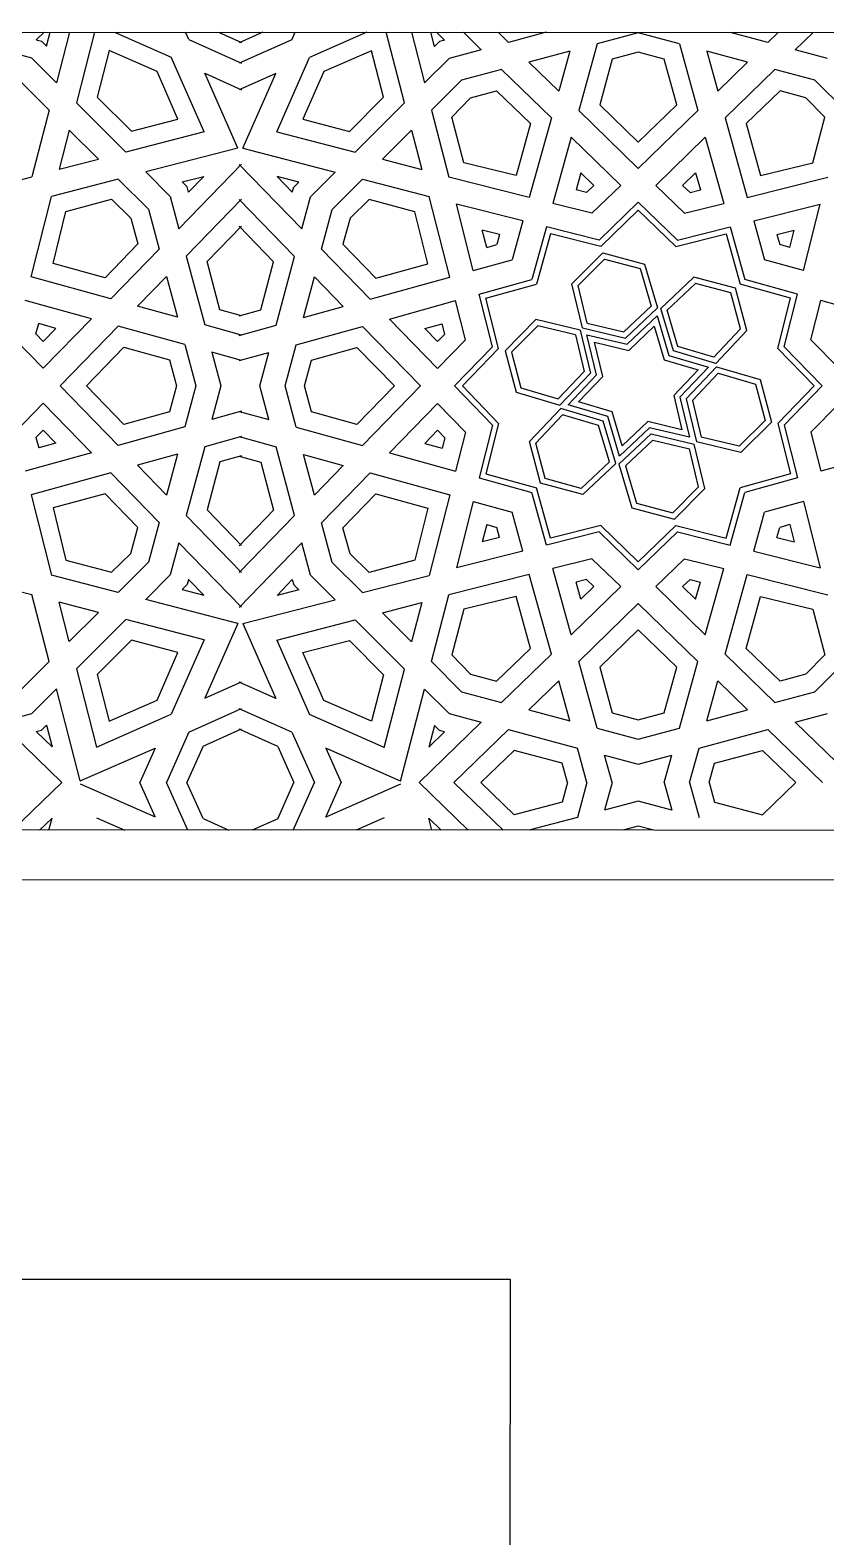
# Model space of a CAD drawing. Header units: inches. Extents: x 13054 to 48691, y 5623 to 20391.
# Drawn here: x 48437.14 to 48445.11, y 18873.44 to 18888.55 of the extents above; entities that cross this region are included whole.
import ezdxf

# ---------------------------------------------------------------- set-up
doc = ezdxf.new("R2010")
doc.units = ezdxf.units.IN
doc.header["$MEASUREMENT"] = 0

msp = doc.modelspace()

# ---------------------------------------------------------------- linework, layer by layer
at = {"transparency": 33554483}
for p, q in [((48359.51, 18888.546), (48454.449, 18888.521)), ((48437.278, 18888.525), (48437.198, 18888.448)), ((48437.198, 18888.448), (48437.25, 18888.434)), ((48437.25, 18888.434), (48437.3, 18888.384)), ((48437.3, 18888.384), (48437.337, 18888.525)), ((48437.531, 18888.525), (48437.399, 18888.019)), ((48437.783, 18888.525), (48437.6, 18887.818)), ((48437.981, 18888.525), (48438.55, 18888.275)), ((48438.728, 18888.452), (48438.695, 18888.525)), ((48438.728, 18888.452), (48439.256, 18888.216)), ((48439.025, 18888.525), (48439.256, 18888.422)), ((48439.467, 18888.525), (48439.231, 18888.419)), ((48439.76, 18888.45), (48439.231, 18888.214)), ((48439.76, 18888.45), (48439.793, 18888.525)), ((48440.51, 18888.524), (48439.937, 18888.272)), ((48440.888, 18887.816), (48440.705, 18888.524)), ((48440.957, 18888.524), (48441.088, 18888.017)), ((48441.188, 18888.382), (48441.151, 18888.524)), ((48441.238, 18888.432), (48441.188, 18888.382)), ((48441.208, 18888.524), (48441.289, 18888.445)), ((48441.289, 18888.445), (48441.238, 18888.432)), ((48441.478, 18888.524), (48441.657, 18888.35)), ((48441.828, 18888.524), (48441.932, 18888.423)), ((48442.307, 18888.524), (48441.932, 18888.423)), ((48443.231, 18888.519), (48442.819, 18888.408)), ((48443.644, 18888.408), (48443.231, 18888.519)), ((48444.53, 18888.423), (48444.157, 18888.523)), ((48444.633, 18888.523), (48444.53, 18888.423)), ((48444.984, 18888.523), (48444.805, 18888.35)), ((48437.153, 18888.265), (48436.83, 18888.352)), ((48437.929, 18888.343), (48437.808, 18887.875)), ((48438.408, 18888.132), (48437.929, 18888.343)), ((48438.879, 18887.527), (48438.55, 18888.275)), ((48439.608, 18887.525), (48439.937, 18888.272)), ((48440.558, 18888.34), (48440.08, 18888.13)), ((48440.679, 18887.873), (48440.558, 18888.34)), ((48441.657, 18888.35), (48441.335, 18888.263)), ((48442.545, 18888.335), (48442.136, 18888.225)), ((48442.545, 18888.335), (48442.434, 18887.935)), ((48442.819, 18888.408), (48442.634, 18887.741)), ((48443.231, 18888.324), (48442.971, 18888.255)), ((48443.491, 18888.255), (48443.231, 18888.324)), ((48443.644, 18888.408), (48443.828, 18887.741)), ((48444.327, 18888.225), (48443.917, 18888.335)), ((48443.917, 18888.335), (48444.028, 18887.935)), ((48445.128, 18888.263), (48444.805, 18888.35)), ((48437.399, 18888.019), (48437.153, 18888.265)), ((48438.618, 18887.654), (48438.408, 18888.132)), ((48440.08, 18888.13), (48439.869, 18887.652)), ((48441.335, 18888.263), (48441.088, 18888.017)), ((48441.861, 18888.152), (48441.461, 18888.044)), ((48441.861, 18888.152), (48442.36, 18887.667)), ((48442.136, 18888.225), (48442.434, 18887.935)), ((48442.971, 18888.255), (48442.845, 18887.798)), ((48443.618, 18887.798), (48443.491, 18888.255)), ((48444.327, 18888.225), (48444.028, 18887.935)), ((48444.601, 18888.152), (48444.102, 18887.667)), ((48445.001, 18888.044), (48444.601, 18888.152)), ((48437.328, 18887.745), (48437.027, 18888.046)), ((48438.888, 18888.113), (48439.256, 18887.948)), ((48439.218, 18887.363), (48438.888, 18888.113)), ((48439.599, 18888.111), (48439.231, 18887.946)), ((48439.269, 18887.361), (48439.599, 18888.111)), ((48441.461, 18888.044), (48441.159, 18887.742)), ((48445.303, 18887.742), (48445.001, 18888.044)), ((48438.094, 18887.324), (48437.6, 18887.818)), ((48437.808, 18887.875), (48438.151, 18887.533)), ((48440.336, 18887.531), (48440.679, 18887.873)), ((48440.393, 18887.322), (48440.888, 18887.816)), ((48441.361, 18887.675), (48441.55, 18887.867)), ((48441.55, 18887.867), (48441.81, 18887.938)), ((48441.81, 18887.938), (48442.15, 18887.609)), ((48444.653, 18887.938), (48444.312, 18887.609)), ((48444.912, 18887.867), (48444.653, 18887.938)), ((48445.101, 18887.675), (48444.912, 18887.867)), ((48437.328, 18887.745), (48437.155, 18887.074)), ((48441.159, 18887.742), (48441.333, 18887.072)), ((48441.483, 18887.217), (48441.361, 18887.675)), ((48442.36, 18887.667), (48442.139, 18886.868)), ((48442.634, 18887.741), (48443.231, 18887.16)), ((48442.845, 18887.798), (48443.231, 18887.422)), ((48443.231, 18887.422), (48443.618, 18887.798)), ((48443.828, 18887.741), (48443.231, 18887.16)), ((48444.102, 18887.667), (48444.323, 18886.868)), ((48444.979, 18887.217), (48445.101, 18887.675)), ((48437.529, 18887.544), (48437.427, 18887.151)), ((48437.82, 18887.253), (48437.529, 18887.544)), ((48438.879, 18887.527), (48438.094, 18887.324)), ((48438.151, 18887.533), (48438.618, 18887.654)), ((48439.608, 18887.525), (48440.393, 18887.322)), ((48439.869, 18887.652), (48440.336, 18887.531)), ((48440.668, 18887.251), (48440.959, 18887.542)), ((48440.959, 18887.542), (48441.061, 18887.149)), ((48442.15, 18887.609), (48442.007, 18887.089)), ((48444.312, 18887.609), (48444.455, 18887.089)), ((48439.218, 18887.363), (48438.295, 18887.124)), ((48439.269, 18887.361), (48440.193, 18887.122)), ((48442.56, 18887.473), (48442.376, 18886.809)), ((48442.56, 18887.473), (48443.056, 18886.99)), ((48443.903, 18887.473), (48443.406, 18886.99)), ((48443.903, 18887.473), (48444.087, 18886.809)), ((48437.427, 18887.151), (48437.82, 18887.253)), ((48440.668, 18887.251), (48441.061, 18887.149)), ((48442.007, 18887.089), (48441.483, 18887.217)), ((48444.455, 18887.089), (48444.979, 18887.217)), ((48436.349, 18886.871), (48437.155, 18887.074)), ((48438.295, 18887.124), (48438.541, 18886.877)), ((48439.256, 18887.202), (48438.628, 18886.555)), ((48438.66, 18887.024), (48438.877, 18887.08)), ((48438.877, 18887.08), (48438.723, 18886.923)), ((48439.231, 18887.2), (48439.86, 18886.553)), ((48439.828, 18887.022), (48439.611, 18887.078)), ((48439.611, 18887.078), (48439.764, 18886.921)), ((48439.946, 18886.875), (48440.193, 18887.122)), ((48442.139, 18886.868), (48441.333, 18887.072)), ((48442.656, 18887.117), (48442.608, 18886.944)), ((48442.656, 18887.117), (48442.787, 18886.99)), ((48443.806, 18887.117), (48443.676, 18886.99)), ((48443.806, 18887.117), (48443.854, 18886.944)), ((48444.323, 18886.868), (48445.13, 18887.072)), ((48438.02, 18887.053), (48437.35, 18886.879)), ((48438.02, 18887.053), (48438.322, 18886.751)), ((48438.71, 18886.974), (48438.66, 18887.024)), ((48438.723, 18886.923), (48438.71, 18886.974)), ((48439.764, 18886.921), (48439.778, 18886.972)), ((48439.778, 18886.972), (48439.828, 18887.022)), ((48440.165, 18886.749), (48440.467, 18887.051)), ((48440.467, 18887.051), (48441.137, 18886.877)), ((48442.712, 18886.917), (48442.608, 18886.944)), ((48442.787, 18886.99), (48442.712, 18886.917)), ((48443.056, 18886.99), (48442.767, 18886.71)), ((48443.406, 18886.99), (48443.695, 18886.71)), ((48443.676, 18886.99), (48443.751, 18886.917)), ((48443.751, 18886.917), (48443.854, 18886.944)), ((48437.146, 18886.073), (48437.35, 18886.879)), ((48437.495, 18886.728), (48437.953, 18886.851)), ((48437.953, 18886.851), (48438.145, 18886.662)), ((48438.541, 18886.877), (48438.628, 18886.555)), ((48439.256, 18886.851), (48438.701, 18886.28)), ((48439.231, 18886.849), (48439.786, 18886.278)), ((48439.86, 18886.553), (48439.946, 18886.875)), ((48440.535, 18886.849), (48440.343, 18886.66)), ((48440.993, 18886.726), (48440.535, 18886.849)), ((48441.341, 18886.071), (48441.137, 18886.877)), ((48441.577, 18886.136), (48441.408, 18886.801)), ((48442.074, 18886.633), (48441.408, 18886.801)), ((48442.767, 18886.71), (48442.376, 18886.809)), ((48443.231, 18886.82), (48442.84, 18886.44)), ((48443.231, 18886.82), (48443.623, 18886.44)), ((48443.695, 18886.71), (48444.087, 18886.809)), ((48444.389, 18886.633), (48445.054, 18886.801)), ((48444.886, 18886.136), (48445.054, 18886.801)), ((48437.367, 18886.205), (48437.495, 18886.728)), ((48438.145, 18886.662), (48438.216, 18886.402)), ((48438.322, 18886.751), (48438.429, 18886.351)), ((48440.058, 18886.349), (48440.165, 18886.749)), ((48440.343, 18886.66), (48440.271, 18886.4)), ((48441.121, 18886.203), (48440.993, 18886.726)), ((48442.074, 18886.633), (48441.966, 18886.244)), ((48443.231, 18886.741), (48442.856, 18886.377)), ((48443.231, 18886.741), (48443.606, 18886.377)), ((48444.389, 18886.633), (48444.496, 18886.244)), ((48438.91, 18886.226), (48439.256, 18886.582)), ((48439.577, 18886.224), (48439.231, 18886.58)), ((48441.712, 18886.368), (48441.668, 18886.542)), ((48441.841, 18886.498), (48441.668, 18886.542)), ((48441.841, 18886.498), (48441.813, 18886.396)), ((48442.31, 18886.573), (48442.164, 18886.046)), ((48442.35, 18886.505), (48442.21, 18886)), ((48442.84, 18886.44), (48442.31, 18886.573)), ((48442.856, 18886.377), (48442.35, 18886.505)), ((48443.606, 18886.377), (48444.112, 18886.505)), ((48443.623, 18886.44), (48444.152, 18886.573)), ((48444.112, 18886.505), (48444.252, 18886)), ((48444.152, 18886.573), (48444.298, 18886.046)), ((48444.621, 18886.498), (48444.795, 18886.542)), ((48444.621, 18886.498), (48444.649, 18886.396)), ((48444.751, 18886.368), (48444.795, 18886.542)), ((48438.216, 18886.402), (48437.887, 18886.062)), ((48438.429, 18886.351), (48437.945, 18885.852)), ((48440.058, 18886.349), (48440.543, 18885.85)), ((48440.271, 18886.4), (48440.601, 18886.06)), ((48441.712, 18886.368), (48441.813, 18886.396)), ((48442.566, 18886.004), (48442.877, 18886.314)), ((48442.877, 18886.314), (48443.294, 18886.201)), ((48444.751, 18886.368), (48444.649, 18886.396)), ((48437.887, 18886.062), (48437.367, 18886.205)), ((48438.701, 18886.28), (48438.886, 18885.591)), ((48439.039, 18885.743), (48438.91, 18886.226)), ((48439.448, 18885.741), (48439.577, 18886.224)), ((48439.602, 18885.589), (48439.786, 18886.278)), ((48440.601, 18886.06), (48441.121, 18886.203)), ((48441.577, 18886.136), (48441.966, 18886.244)), ((48442.628, 18885.987), (48442.894, 18886.251)), ((48442.894, 18886.251), (48443.249, 18886.155)), ((48443.249, 18886.155), (48443.36, 18885.78)), ((48443.294, 18886.201), (48443.424, 18885.763)), ((48444.886, 18886.136), (48444.496, 18886.244)), ((48437.945, 18885.852), (48437.146, 18886.073)), ((48438.503, 18886.076), (48438.213, 18885.778)), ((48438.503, 18886.076), (48438.613, 18885.667)), ((48439.875, 18885.665), (48439.985, 18886.074)), ((48439.985, 18886.074), (48440.275, 18885.775)), ((48440.543, 18885.85), (48441.341, 18886.071)), ((48441.636, 18885.899), (48442.164, 18886.046)), ((48442.671, 18885.562), (48442.566, 18886.004)), ((48443.788, 18886.069), (48443.456, 18885.755)), ((48443.804, 18886.006), (48443.52, 18885.738)), ((48444.205, 18885.958), (48443.788, 18886.069)), ((48444.159, 18885.912), (48443.804, 18886.006)), ((48444.826, 18885.899), (48444.298, 18886.046)), ((48441.77, 18885.37), (48441.636, 18885.899)), ((48441.704, 18885.86), (48442.21, 18886)), ((48441.832, 18885.353), (48441.704, 18885.86)), ((48442.718, 18885.608), (48442.628, 18885.987)), ((48444.257, 18885.55), (48444.159, 18885.912)), ((48444.32, 18885.534), (48444.205, 18885.958)), ((48444.758, 18885.86), (48444.252, 18886)), ((48444.63, 18885.353), (48444.758, 18885.86)), ((48444.692, 18885.37), (48444.826, 18885.899)), ((48437.751, 18885.652), (48437.087, 18885.836)), ((48438.613, 18885.667), (48438.213, 18885.778)), ((48439.256, 18885.683), (48439.039, 18885.743)), ((48439.231, 18885.681), (48439.448, 18885.741)), ((48439.875, 18885.665), (48440.275, 18885.775)), ((48440.737, 18885.65), (48441.401, 18885.834)), ((48441.5, 18885.442), (48441.401, 18885.834)), ((48443.086, 18885.521), (48443.36, 18885.78)), ((48443.102, 18885.459), (48443.424, 18885.763)), ((48443.583, 18885.33), (48443.456, 18885.755)), ((48443.628, 18885.375), (48443.52, 18885.738)), ((48444.962, 18885.442), (48445.061, 18885.834)), ((48445.725, 18885.65), (48445.061, 18885.834)), ((48437.195, 18885.5), (48437.222, 18885.604)), ((48437.395, 18885.556), (48437.222, 18885.604)), ((48437.751, 18885.652), (48437.268, 18885.156)), ((48437.395, 18885.556), (48437.268, 18885.425)), ((48438.019, 18885.578), (48437.438, 18884.981)), ((48438.686, 18885.393), (48438.019, 18885.578)), ((48439.256, 18885.488), (48438.886, 18885.591)), ((48439.231, 18885.486), (48439.602, 18885.589)), ((48439.802, 18885.391), (48440.469, 18885.576)), ((48440.469, 18885.576), (48441.049, 18884.979)), ((48440.737, 18885.65), (48441.219, 18885.154)), ((48441.093, 18885.554), (48441.266, 18885.602)), ((48441.093, 18885.554), (48441.219, 18885.423)), ((48441.292, 18885.498), (48441.266, 18885.602)), ((48442.205, 18885.644), (48441.896, 18885.332)), ((48442.223, 18885.582), (48441.959, 18885.316)), ((48442.648, 18885.538), (48442.205, 18885.644)), ((48442.601, 18885.491), (48442.223, 18885.582)), ((48442.671, 18885.562), (48443.102, 18885.459)), ((48442.718, 18885.608), (48443.086, 18885.521)), ((48443.119, 18885.397), (48443.419, 18885.681)), ((48443.136, 18885.335), (48443.392, 18885.577)), ((48443.392, 18885.577), (48443.492, 18885.24)), ((48443.419, 18885.681), (48443.537, 18885.285)), ((48443.99, 18885.268), (48444.257, 18885.55)), ((48437.268, 18885.156), (48436.988, 18885.445)), ((48437.268, 18885.425), (48437.195, 18885.5)), ((48441.219, 18885.423), (48441.292, 18885.498)), ((48441.219, 18885.154), (48441.5, 18885.442)), ((48442.601, 18885.491), (48442.689, 18885.124)), ((48442.648, 18885.538), (48442.751, 18885.107)), ((48442.717, 18885.493), (48443.119, 18885.397)), ((48442.813, 18885.091), (48442.717, 18885.493)), ((48442.793, 18885.417), (48443.136, 18885.335)), ((48442.875, 18885.074), (48442.793, 18885.417)), ((48444.007, 18885.204), (48444.32, 18885.534)), ((48445.243, 18885.154), (48444.962, 18885.442)), ((48437.7, 18884.981), (48438.076, 18885.367)), ((48438.076, 18885.367), (48438.532, 18885.241)), ((48438.686, 18885.393), (48438.797, 18884.981)), ((48438.959, 18885.317), (48439.049, 18884.981)), ((48439.256, 18885.235), (48438.959, 18885.317)), ((48439.231, 18885.233), (48439.529, 18885.315)), ((48439.438, 18884.979), (48439.529, 18885.315)), ((48439.691, 18884.979), (48439.802, 18885.391)), ((48439.955, 18885.239), (48440.412, 18885.365)), ((48440.412, 18885.365), (48440.787, 18884.979)), ((48441.39, 18884.979), (48441.77, 18885.37)), ((48441.468, 18884.979), (48441.832, 18885.353)), ((48441.896, 18885.332), (48442.009, 18884.916)), ((48441.959, 18885.316), (48442.055, 18884.961)), ((48443.537, 18885.285), (48443.934, 18885.167)), ((48444.007, 18885.204), (48443.583, 18885.33)), ((48443.99, 18885.268), (48443.628, 18885.375)), ((48444.994, 18884.979), (48444.63, 18885.353)), ((48445.073, 18884.979), (48444.692, 18885.37)), ((48438.532, 18885.241), (48438.602, 18884.981)), ((48439.885, 18884.979), (48439.955, 18885.239)), ((48442.689, 18885.124), (48442.429, 18884.849)), ((48442.751, 18885.107), (48442.446, 18884.785)), ((48443.492, 18885.24), (48443.83, 18885.139)), ((48443.83, 18885.139), (48443.588, 18884.883)), ((48443.934, 18885.167), (48443.649, 18884.866)), ((48444.016, 18885.172), (48443.711, 18884.85)), ((48444.033, 18885.108), (48443.773, 18884.833)), ((48444.016, 18885.172), (48444.452, 18885.042)), ((48444.033, 18885.108), (48444.406, 18884.997)), ((48438.019, 18884.383), (48437.438, 18884.981)), ((48438.076, 18884.594), (48437.7, 18884.981)), ((48438.602, 18884.981), (48438.532, 18884.721)), ((48438.797, 18884.981), (48438.686, 18884.568)), ((48439.049, 18884.981), (48438.959, 18884.644)), ((48439.529, 18884.642), (48439.438, 18884.979)), ((48439.802, 18884.566), (48439.691, 18884.979)), ((48439.955, 18884.718), (48439.885, 18884.979)), ((48440.787, 18884.979), (48440.412, 18884.592)), ((48440.469, 18884.381), (48441.049, 18884.979)), ((48441.39, 18884.979), (48441.77, 18884.587)), ((48441.468, 18884.979), (48441.832, 18884.604)), ((48442.055, 18884.961), (48442.429, 18884.849)), ((48442.529, 18884.79), (48442.813, 18885.091)), ((48442.632, 18884.818), (48442.875, 18885.074)), ((48444.406, 18884.997), (48444.502, 18884.634)), ((48444.452, 18885.042), (48444.565, 18884.617)), ((48444.994, 18884.979), (48444.63, 18884.604)), ((48445.073, 18884.979), (48444.692, 18884.587)), ((48437.268, 18884.806), (48436.988, 18884.517)), ((48437.751, 18884.309), (48437.268, 18884.806)), ((48440.737, 18884.307), (48441.219, 18884.803)), ((48441.219, 18884.803), (48441.5, 18884.515)), ((48442.009, 18884.916), (48442.446, 18884.785)), ((48442.97, 18884.718), (48442.632, 18884.818)), ((48443.588, 18884.883), (48443.669, 18884.54)), ((48443.649, 18884.866), (48443.745, 18884.464)), ((48443.711, 18884.85), (48443.814, 18884.419)), ((48443.773, 18884.833), (48443.861, 18884.466)), ((48445.243, 18884.803), (48444.962, 18884.515)), ((48438.532, 18884.721), (48438.076, 18884.594)), ((48439.256, 18884.726), (48438.959, 18884.644)), ((48439.231, 18884.724), (48439.529, 18884.642)), ((48440.412, 18884.592), (48439.955, 18884.718)), ((48442.141, 18884.422), (48442.455, 18884.753)), ((48442.203, 18884.406), (48442.472, 18884.69)), ((48442.88, 18884.627), (48442.455, 18884.753)), ((48442.834, 18884.582), (48442.472, 18884.69)), ((48442.925, 18884.672), (48442.529, 18884.79)), ((48443.043, 18884.276), (48442.925, 18884.672)), ((48443.071, 18884.38), (48442.97, 18884.718)), ((48437.268, 18884.536), (48437.195, 18884.461)), ((48437.395, 18884.405), (48437.268, 18884.536)), ((48438.686, 18884.568), (48438.019, 18884.383)), ((48439.802, 18884.566), (48440.469, 18884.381)), ((48441.093, 18884.403), (48441.219, 18884.534)), ((48441.219, 18884.534), (48441.292, 18884.459)), ((48441.5, 18884.515), (48441.401, 18884.123)), ((48441.77, 18884.587), (48441.636, 18884.058)), ((48441.832, 18884.604), (48441.704, 18884.097)), ((48442.942, 18884.219), (48442.834, 18884.582)), ((48443.006, 18884.202), (48442.88, 18884.627)), ((48443.038, 18884.194), (48443.36, 18884.498)), ((48443.343, 18884.56), (48443.043, 18884.276)), ((48443.327, 18884.622), (48443.071, 18884.38)), ((48443.669, 18884.54), (48443.327, 18884.622)), ((48443.745, 18884.464), (48443.343, 18884.56)), ((48443.36, 18884.498), (48443.791, 18884.395)), ((48444.502, 18884.634), (48444.241, 18884.375)), ((48444.565, 18884.617), (48444.259, 18884.313)), ((48444.63, 18884.604), (48444.758, 18884.097)), ((48444.692, 18884.587), (48444.826, 18884.058)), ((48444.962, 18884.515), (48445.061, 18884.123)), ((48437.195, 18884.461), (48437.222, 18884.357)), ((48437.395, 18884.405), (48437.222, 18884.357)), ((48438.886, 18884.37), (48438.701, 18883.681)), ((48439.256, 18884.473), (48438.886, 18884.37)), ((48439.231, 18884.471), (48439.602, 18884.368)), ((48439.786, 18883.679), (48439.602, 18884.368)), ((48441.093, 18884.403), (48441.266, 18884.355)), ((48441.292, 18884.459), (48441.266, 18884.355)), ((48442.251, 18884.005), (48442.141, 18884.422)), ((48442.298, 18884.05), (48442.203, 18884.406)), ((48443.102, 18884.177), (48443.376, 18884.436)), ((48443.376, 18884.436), (48443.744, 18884.349)), ((48443.835, 18883.969), (48443.744, 18884.349)), ((48443.897, 18883.951), (48443.791, 18884.395)), ((48444.259, 18884.313), (48443.814, 18884.419)), ((48444.241, 18884.375), (48443.861, 18884.466)), ((48437.751, 18884.309), (48437.087, 18884.125)), ((48438.613, 18884.295), (48438.213, 18884.184)), ((48438.613, 18884.295), (48438.503, 18883.885)), ((48439.039, 18884.218), (48438.91, 18883.736)), ((48439.256, 18884.278), (48439.039, 18884.218)), ((48439.231, 18884.276), (48439.448, 18884.216)), ((48439.448, 18884.216), (48439.577, 18883.734)), ((48439.985, 18883.883), (48439.875, 18884.292)), ((48439.875, 18884.292), (48440.275, 18884.182)), ((48440.737, 18884.307), (48441.401, 18884.123)), ((48442.942, 18884.219), (48442.66, 18883.952)), ((48443.006, 18884.202), (48442.676, 18883.89)), ((48443.038, 18884.194), (48443.168, 18883.758)), ((48445.725, 18884.307), (48445.061, 18884.123)), ((48437.945, 18884.109), (48437.146, 18883.888)), ((48438.429, 18883.611), (48437.945, 18884.109)), ((48438.503, 18883.885), (48438.213, 18884.184)), ((48439.985, 18883.883), (48440.275, 18884.182)), ((48440.058, 18883.608), (48440.543, 18884.107)), ((48440.543, 18884.107), (48441.341, 18883.886)), ((48441.636, 18884.058), (48442.164, 18883.912)), ((48441.704, 18884.097), (48442.21, 18883.957)), ((48442.66, 18883.952), (48442.298, 18884.05)), ((48443.102, 18884.177), (48443.213, 18883.804)), ((48444.758, 18884.097), (48444.252, 18883.957)), ((48444.826, 18884.058), (48444.298, 18883.912)), ((48437.146, 18883.888), (48437.35, 18883.082)), ((48437.887, 18883.899), (48437.367, 18883.757)), ((48438.216, 18883.559), (48437.887, 18883.899)), ((48440.271, 18883.557), (48440.601, 18883.897)), ((48440.601, 18883.897), (48441.121, 18883.754)), ((48441.341, 18883.886), (48441.137, 18883.08)), ((48442.31, 18883.384), (48442.164, 18883.912)), ((48442.35, 18883.452), (48442.21, 18883.957)), ((48442.676, 18883.89), (48442.251, 18884.005)), ((48443.576, 18883.708), (48443.835, 18883.969)), ((48443.593, 18883.645), (48443.897, 18883.951)), ((48444.112, 18883.452), (48444.252, 18883.957)), ((48444.152, 18883.384), (48444.298, 18883.912)), ((48437.367, 18883.757), (48437.495, 18883.233)), ((48438.91, 18883.736), (48439.256, 18883.379)), ((48441.121, 18883.754), (48440.993, 18883.231)), ((48441.577, 18883.821), (48441.408, 18883.156)), ((48441.577, 18883.821), (48441.966, 18883.713)), ((48443.168, 18883.758), (48443.593, 18883.645)), ((48443.213, 18883.804), (48443.576, 18883.708)), ((48444.886, 18883.821), (48444.496, 18883.713)), ((48444.886, 18883.821), (48445.054, 18883.156)), ((48438.429, 18883.611), (48438.322, 18883.211)), ((48439.256, 18883.11), (48438.701, 18883.681)), ((48439.577, 18883.734), (48439.231, 18883.377)), ((48439.231, 18883.108), (48439.786, 18883.679)), ((48440.165, 18883.209), (48440.058, 18883.608)), ((48441.712, 18883.589), (48441.668, 18883.415)), ((48441.712, 18883.589), (48441.813, 18883.561)), ((48442.074, 18883.324), (48441.966, 18883.713)), ((48444.389, 18883.324), (48444.496, 18883.713)), ((48444.751, 18883.589), (48444.649, 18883.561)), ((48444.751, 18883.589), (48444.795, 18883.415)), ((48438.145, 18883.3), (48438.216, 18883.559)), ((48440.343, 18883.297), (48440.271, 18883.557)), ((48441.841, 18883.459), (48441.668, 18883.415)), ((48441.841, 18883.459), (48441.813, 18883.561)), ((48442.84, 18883.518), (48442.31, 18883.384)), ((48442.856, 18883.58), (48442.35, 18883.452)), ((48443.231, 18883.137), (48442.84, 18883.518)), ((48443.231, 18883.216), (48442.856, 18883.58)), ((48443.231, 18883.216), (48443.606, 18883.58)), ((48443.231, 18883.137), (48443.623, 18883.518)), ((48443.606, 18883.58), (48444.112, 18883.452)), ((48443.623, 18883.518), (48444.152, 18883.384)), ((48444.621, 18883.459), (48444.649, 18883.561)), ((48444.621, 18883.459), (48444.795, 18883.415)), ((48437.953, 18883.111), (48438.145, 18883.3)), ((48438.628, 18883.407), (48438.541, 18883.084)), ((48439.256, 18882.76), (48438.628, 18883.407)), ((48439.231, 18882.757), (48439.86, 18883.405)), ((48439.946, 18883.082), (48439.86, 18883.405)), ((48440.535, 18883.108), (48440.343, 18883.297)), ((48442.074, 18883.324), (48441.408, 18883.156)), ((48444.389, 18883.324), (48445.054, 18883.156)), ((48437.495, 18883.233), (48437.953, 18883.111)), ((48438.322, 18883.211), (48438.02, 18882.909)), ((48440.467, 18882.907), (48440.165, 18883.209)), ((48440.993, 18883.231), (48440.535, 18883.108)), ((48442.767, 18883.247), (48442.376, 18883.148)), ((48442.56, 18882.484), (48442.376, 18883.148)), ((48443.056, 18882.967), (48442.767, 18883.247)), ((48443.406, 18882.967), (48443.695, 18883.247)), ((48443.695, 18883.247), (48444.087, 18883.148)), ((48443.903, 18882.484), (48444.087, 18883.148)), ((48436.349, 18883.091), (48437.155, 18882.887)), ((48438.02, 18882.909), (48437.35, 18883.082)), ((48438.541, 18883.084), (48438.295, 18882.838)), ((48438.71, 18882.987), (48438.66, 18882.937)), ((48438.723, 18883.039), (48438.71, 18882.987)), ((48438.877, 18882.881), (48438.723, 18883.039)), ((48439.611, 18882.879), (48439.764, 18883.037)), ((48439.764, 18883.037), (48439.778, 18882.985)), ((48439.778, 18882.985), (48439.828, 18882.935)), ((48440.193, 18882.836), (48439.946, 18883.082)), ((48440.467, 18882.907), (48441.137, 18883.08)), ((48442.139, 18883.089), (48441.333, 18882.885)), ((48442.36, 18882.29), (48442.139, 18883.089)), ((48442.712, 18883.04), (48442.608, 18883.013)), ((48442.656, 18882.84), (48442.608, 18883.013)), ((48442.787, 18882.967), (48442.712, 18883.04)), ((48443.676, 18882.967), (48443.751, 18883.04)), ((48443.751, 18883.04), (48443.854, 18883.013)), ((48443.806, 18882.84), (48443.854, 18883.013)), ((48444.102, 18882.29), (48444.323, 18883.089)), ((48444.323, 18883.089), (48445.13, 18882.885)), ((48437.328, 18882.217), (48437.155, 18882.887)), ((48439.218, 18882.599), (48438.295, 18882.838)), ((48438.66, 18882.937), (48438.877, 18882.881)), ((48439.269, 18882.596), (48440.193, 18882.836)), ((48439.828, 18882.935), (48439.611, 18882.879)), ((48441.159, 18882.215), (48441.333, 18882.885)), ((48442.007, 18882.868), (48441.483, 18882.74)), ((48442.15, 18882.348), (48442.007, 18882.868)), ((48442.56, 18882.484), (48443.056, 18882.967)), ((48442.656, 18882.84), (48442.787, 18882.967)), ((48443.903, 18882.484), (48443.406, 18882.967)), ((48443.806, 18882.84), (48443.676, 18882.967)), ((48444.312, 18882.348), (48444.455, 18882.868)), ((48444.455, 18882.868), (48444.979, 18882.74)), ((48437.529, 18882.417), (48437.427, 18882.81)), ((48437.82, 18882.708), (48437.427, 18882.81)), ((48437.82, 18882.708), (48437.529, 18882.417)), ((48440.668, 18882.706), (48441.061, 18882.808)), ((48440.959, 18882.415), (48440.668, 18882.706)), ((48441.061, 18882.808), (48440.959, 18882.415)), ((48441.483, 18882.74), (48441.361, 18882.282)), ((48442.634, 18882.216), (48443.231, 18882.797)), ((48443.828, 18882.216), (48443.231, 18882.797)), ((48444.979, 18882.74), (48445.101, 18882.282)), ((48438.094, 18882.637), (48437.6, 18882.143)), ((48438.879, 18882.434), (48438.094, 18882.637)), ((48439.218, 18882.599), (48438.888, 18881.848)), ((48439.269, 18882.596), (48439.599, 18881.846)), ((48439.608, 18882.432), (48440.393, 18882.635)), ((48440.888, 18882.141), (48440.393, 18882.635)), ((48443.231, 18882.535), (48442.845, 18882.159)), ((48443.618, 18882.159), (48443.231, 18882.535)), ((48438.151, 18882.429), (48437.808, 18882.086)), ((48438.618, 18882.308), (48438.151, 18882.429)), ((48438.879, 18882.434), (48438.55, 18881.687)), ((48439.608, 18882.432), (48439.937, 18881.685)), ((48439.869, 18882.306), (48440.336, 18882.427)), ((48440.336, 18882.427), (48440.679, 18882.084)), ((48438.408, 18881.829), (48438.618, 18882.308)), ((48440.08, 18881.827), (48439.869, 18882.306)), ((48441.361, 18882.282), (48441.55, 18882.09)), ((48441.81, 18882.019), (48442.15, 18882.348)), ((48441.861, 18881.806), (48442.36, 18882.29)), ((48444.601, 18881.806), (48444.102, 18882.29)), ((48444.653, 18882.019), (48444.312, 18882.348)), ((48445.101, 18882.282), (48444.912, 18882.09)), ((48437.027, 18881.915), (48437.328, 18882.217)), ((48437.6, 18882.143), (48437.803, 18881.358)), ((48437.808, 18882.086), (48437.929, 18881.619)), ((48440.679, 18882.084), (48440.558, 18881.617)), ((48440.685, 18881.356), (48440.888, 18882.141)), ((48441.159, 18882.215), (48441.461, 18881.913)), ((48441.55, 18882.09), (48441.81, 18882.019)), ((48442.819, 18881.549), (48442.634, 18882.216)), ((48442.845, 18882.159), (48442.971, 18881.703)), ((48443.491, 18881.703), (48443.618, 18882.159)), ((48443.644, 18881.549), (48443.828, 18882.216)), ((48444.912, 18882.09), (48444.653, 18882.019)), ((48445.001, 18881.913), (48445.303, 18882.215)), ((48437.153, 18881.696), (48437.399, 18881.943)), ((48437.639, 18881.019), (48437.399, 18881.943)), ((48438.888, 18881.848), (48439.256, 18882.013)), ((48439.599, 18881.846), (48439.231, 18882.011)), ((48440.849, 18881.017), (48441.088, 18881.94)), ((48441.088, 18881.94), (48441.335, 18881.694)), ((48442.136, 18881.732), (48442.434, 18882.022)), ((48442.545, 18881.622), (48442.434, 18882.022)), ((48443.917, 18881.622), (48444.028, 18882.022)), ((48444.327, 18881.732), (48444.028, 18882.022)), ((48437.929, 18881.619), (48438.408, 18881.829)), ((48440.558, 18881.617), (48440.08, 18881.827)), ((48441.461, 18881.913), (48441.861, 18881.806)), ((48444.601, 18881.806), (48445.001, 18881.913)), ((48436.83, 18881.61), (48437.153, 18881.696)), ((48437.803, 18881.358), (48438.55, 18881.687)), ((48438.728, 18881.509), (48439.256, 18881.746)), ((48439.76, 18881.507), (48439.231, 18881.743)), ((48440.685, 18881.356), (48439.937, 18881.685)), ((48441.335, 18881.694), (48441.657, 18881.607)), ((48442.136, 18881.732), (48442.545, 18881.622)), ((48442.971, 18881.703), (48443.231, 18881.633)), ((48443.231, 18881.633), (48443.491, 18881.703)), ((48443.917, 18881.622), (48444.327, 18881.732)), ((48444.805, 18881.607), (48445.128, 18881.694)), ((48437.454, 18881.004), (48436.83, 18881.61)), ((48437.198, 18881.514), (48437.25, 18881.528)), ((48437.356, 18881.361), (48437.198, 18881.514)), ((48437.25, 18881.528), (48437.3, 18881.578)), ((48437.3, 18881.578), (48437.356, 18881.361)), ((48438.728, 18881.509), (48438.502, 18881.004)), ((48438.87, 18881.367), (48439.256, 18881.54)), ((48439.246, 18881.531), (48439.231, 18881.538)), ((48439.618, 18881.365), (48439.231, 18881.538)), ((48439.76, 18881.507), (48439.986, 18881.002)), ((48441.034, 18881.002), (48441.657, 18881.607)), ((48441.188, 18881.575), (48441.131, 18881.358)), ((48441.131, 18881.358), (48441.289, 18881.512)), ((48441.238, 18881.526), (48441.188, 18881.575)), ((48441.289, 18881.512), (48441.238, 18881.526)), ((48441.384, 18881.002), (48441.932, 18881.534)), ((48441.932, 18881.534), (48442.621, 18881.349)), ((48442.819, 18881.549), (48443.231, 18881.438)), ((48443.231, 18881.438), (48443.644, 18881.549)), ((48443.842, 18881.349), (48444.53, 18881.534)), ((48445.078, 18881.002), (48444.53, 18881.534)), ((48445.428, 18881.002), (48444.805, 18881.607)), ((48437.639, 18881.019), (48438.389, 18881.349)), ((48438.389, 18881.349), (48438.235, 18881.004)), ((48438.87, 18881.367), (48438.708, 18881.004)), ((48439.618, 18881.365), (48439.78, 18881.002)), ((48440.099, 18881.347), (48440.253, 18881.002)), ((48440.849, 18881.017), (48440.099, 18881.347)), ((48441.986, 18881.325), (48441.654, 18881.002)), ((48442.468, 18881.196), (48441.986, 18881.325)), ((48442.717, 18881.002), (48442.621, 18881.349)), ((48443.745, 18881.002), (48443.842, 18881.349)), ((48443.994, 18881.196), (48444.476, 18881.325)), ((48444.476, 18881.325), (48444.809, 18881.002)), ((48442.522, 18881.002), (48442.468, 18881.196)), ((48442.894, 18881.276), (48443.231, 18881.186)), ((48442.97, 18881.002), (48442.894, 18881.276)), ((48443.231, 18881.186), (48443.568, 18881.276)), ((48443.492, 18881.002), (48443.568, 18881.276)), ((48443.94, 18881.002), (48443.994, 18881.196)), ((48437.454, 18881.004), (48436.961, 18880.525)), ((48437.454, 18881.004), (48437.453, 18881.005)), ((48437.639, 18880.989), (48438.389, 18880.659)), ((48438.235, 18881.005), (48438.235, 18881.004)), ((48438.389, 18880.659), (48438.235, 18881.004)), ((48438.502, 18881.005), (48438.502, 18881.004)), ((48438.716, 18880.525), (48438.502, 18881.004)), ((48438.708, 18881.005), (48438.708, 18881.004)), ((48438.87, 18880.641), (48438.708, 18881.004)), ((48439.618, 18880.638), (48439.78, 18881.002)), ((48439.772, 18880.525), (48439.986, 18881.002)), ((48439.78, 18881.003), (48439.78, 18881.002)), ((48439.985, 18881.003), (48439.986, 18881.002)), ((48440.099, 18880.657), (48440.253, 18881.002)), ((48440.849, 18880.987), (48440.099, 18880.657)), ((48440.253, 18881.003), (48440.253, 18881.002)), ((48441.034, 18881.002), (48441.035, 18881.003)), ((48441.034, 18881.002), (48441.525, 18880.524)), ((48441.384, 18881.002), (48441.385, 18881.003)), ((48441.384, 18881.002), (48441.876, 18880.524)), ((48441.655, 18881.003), (48441.654, 18881.002)), ((48441.986, 18880.679), (48441.654, 18881.002)), ((48442.522, 18881.002), (48442.468, 18880.808)), ((48442.717, 18881.002), (48442.621, 18880.654)), ((48442.717, 18881.002), (48442.717, 18881.003)), ((48442.97, 18881.002), (48442.894, 18880.727)), ((48442.97, 18881.002), (48442.97, 18881.003)), ((48443.492, 18881.002), (48443.492, 18881.003)), ((48443.492, 18881.002), (48443.568, 18880.727)), ((48443.745, 18881.002), (48443.746, 18881.003)), ((48443.745, 18881.002), (48443.842, 18880.654)), ((48443.94, 18881.002), (48443.994, 18880.808)), ((48444.476, 18880.679), (48444.809, 18881.002)), ((48444.808, 18881.003), (48444.809, 18881.002)), ((48445.078, 18881.002), (48445.077, 18881.003)), ((48442.468, 18880.808), (48441.986, 18880.679)), ((48443.231, 18880.818), (48442.894, 18880.727)), ((48443.568, 18880.727), (48443.231, 18880.818)), ((48443.994, 18880.808), (48444.476, 18880.679)), ((48437.356, 18880.647), (48437.231, 18880.525)), ((48437.325, 18880.525), (48437.356, 18880.647)), ((48437.803, 18880.65), (48438.087, 18880.525)), ((48438.87, 18880.641), (48439.129, 18880.525)), ((48439.618, 18880.638), (48439.363, 18880.525)), ((48440.685, 18880.648), (48440.404, 18880.524)), ((48441.163, 18880.524), (48441.131, 18880.645)), ((48441.131, 18880.645), (48441.256, 18880.524)), ((48442.621, 18880.654), (48442.135, 18880.524)), ((48443.231, 18880.565), (48443.077, 18880.524)), ((48443.386, 18880.524), (48443.231, 18880.565)), ((48372.006, 18876.043), (48441.946, 18876.024)), ((48441.946, 18876.024), (48441.924, 18793.511))]:
    msp.add_line(p, q, dxfattribs=at)
for points in [[(48443.386, 18880.524), (48367.508, 18880.544), (48367.484, 18793.531)], [(48446.447, 18880.523), (48443.386, 18880.524)], [(48445.924, 18793.51), (48445.947, 18880.023), (48368.007, 18880.044), (48367.984, 18793.531)]]:
    msp.add_lwpolyline(points, dxfattribs=at)

doc.saveas('drawing.dxf')
